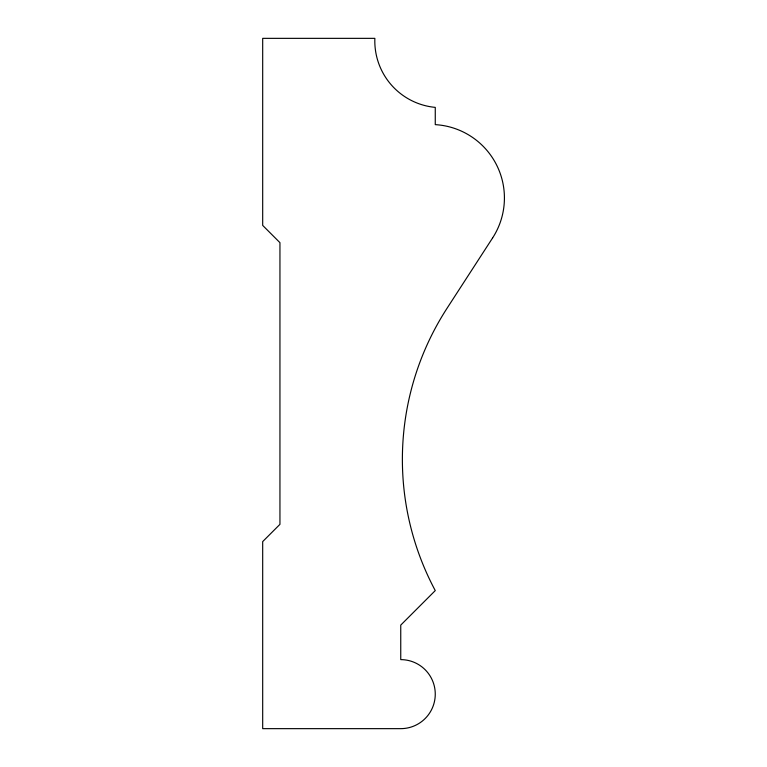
<?xml version="1.0" encoding="UTF-8"?>
<svg xmlns="http://www.w3.org/2000/svg" width="767" height="767" viewBox="0 0 767 767"><rect width="100%" height="100%" fill="white"/><g stroke="black" fill="none" stroke-linecap="round" stroke-linejoin="round"><path stroke-width="1.15" d="M492.615 237.923L447.046 308.276A278.066 278.066 0 0 0 435.263 590.59L400.748 625.105L400.748 659.62A34.515 34.515 0 0 1 435.263 694.135A34.515 34.515 0 0 1 400.748 728.65L262.688 728.65L262.688 541.598L279.945 524.34L279.945 242.66L262.688 225.402L262.688 38.35L374.862 38.35A66.681 66.681 0 0 0 435.263 107.38L435.263 124.638A73.469 73.469 0 0 1 492.615 237.923"/></g></svg>
